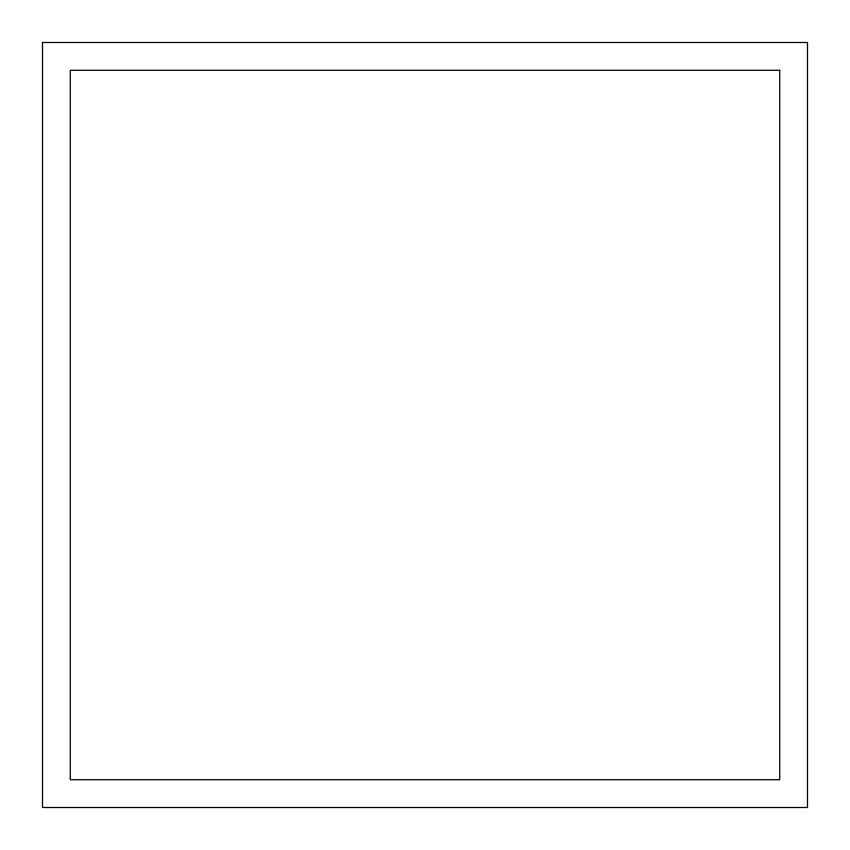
<?xml version="1.0" encoding="UTF-8"?>
<svg xmlns="http://www.w3.org/2000/svg" width="850" height="850" viewBox="0 0 850 850"><rect width="100%" height="100%" fill="white"/><g stroke="black" fill="none" stroke-linecap="round" stroke-linejoin="round"><path stroke-width="1.27" d="M807.5 42.5L42.5 42.5L42.5 807.5L807.5 807.5L807.5 42.5M779.726 70.284L70.284 70.274L70.274 779.726L779.726 779.726L779.726 70.274"/></g></svg>
